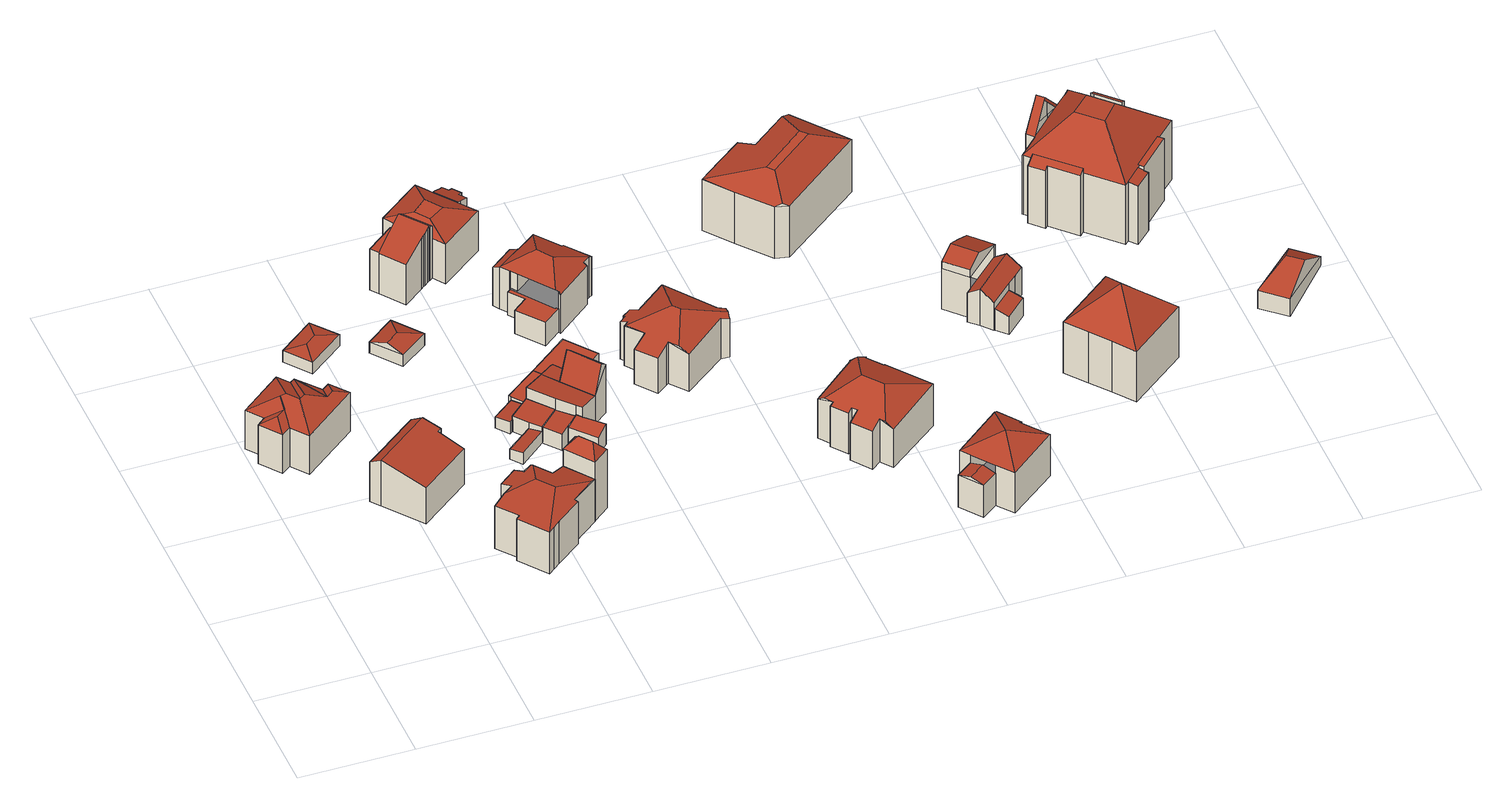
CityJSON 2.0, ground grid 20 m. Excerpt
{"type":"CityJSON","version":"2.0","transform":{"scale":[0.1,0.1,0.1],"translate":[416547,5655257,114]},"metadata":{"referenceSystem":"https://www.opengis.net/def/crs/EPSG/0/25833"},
"CityObjects":{
"building1":{"type":"Building","attributes":{"Dachtyp_tdc":"tdcFreeFormRoof","Gemeindeschluessel":14612000,"Dachneigung":24.1,"QualitaetDacherkennung":65,"Geometrietyp2DReferenz":"3000","measuredHeight":10.15,"function":"31001_9998","roofType":"5000"},"geometry":[{"type":"Solid","lod":"2","boundaries":[[[[0,1,2,3,4]],[[5,6,0,4,7]],[[8,9,10,11,5,7,12]],[[8,12,13]],[[9,8,13,14]],[[15,9,14]],[[16,9,15]],[[9,16,10]],[[11,10,16,17]],[[6,5,11,17,18]],[[0,6,18,19]],[[1,0,19,20]],[[2,1,20,21]],[[22,23,24,25,26,27,28,29,30,31,32,33,34]],[[20,19,23,22]],[[19,18,24,23]],[[18,17,25,24]],[[17,16,26,25]],[[16,15,27,26]],[[15,14,28,27]],[[14,13,29,28]],[[13,12,30,29]],[[12,7,31,30]],[[7,4,32,31]],[[4,3,33,32]],[[3,21,34,33]],[[21,20,22,34]],[[2,21,3]]]],"semantics":{"surfaces":[{"type":"RoofSurface"},{"type":"GroundSurface"},{"type":"WallSurface"}],"values":[[0,0,0,0,0,0,0,0,0,0,0,0,0,1,2,2,2,2,2,2,2,2,2,2,2,2,2,0]]}}]},
"building2":{"type":"Building","attributes":{"Dachtyp_tdc":"tdcGableRoof","Gemeindeschluessel":14612000,"Dachneigung":13.73,"QualitaetDacherkennung":33,"Geometrietyp2DReferenz":"3000","measuredHeight":9.37,"function":"31001_9998","roofType":"3100"},"geometry":[{"type":"Solid","lod":"2","boundaries":[[[[35,36,37,38]],[[36,39,40,37]],[[39,41,42,40]],[[41,43,44,42]],[[43,45,46,44]],[[45,47,48,46]],[[47,49,50,48]],[[49,51,52,50]],[[51,53,54,52]],[[53,55,56,54]],[[55,35,38,56]],[[51,49,47,45,43,41]],[[41,39,36,35,55,53,51]],[[38,37,40,42,44,46,48,50,52,54,56]]]],"semantics":{"surfaces":[{"type":"WallSurface"},{"type":"RoofSurface"},{"type":"GroundSurface"}],"values":[[0,0,0,0,0,0,0,0,0,0,0,1,1,2]]}}]},
"building3":{"type":"Building","attributes":{"Dachtyp_tdc":"tdcFreeFormRoof","Gemeindeschluessel":14612000,"Dachneigung":11.27,"QualitaetDacherkennung":34,"Geometrietyp2DReferenz":"3000","measuredHeight":2.92,"function":"31001_9998","roofType":"5000"},"geometry":[{"type":"Solid","lod":"2","boundaries":[[[[57,58,59,60]],[[58,61,62,59]],[[61,63,64,62]],[[63,57,60,64]],[[65,66,63,61]],[[65,61,58]],[[66,65,58,57]],[[66,57,63]],[[60,59,62,64]]]],"semantics":{"surfaces":[{"type":"WallSurface"},{"type":"RoofSurface"},{"type":"GroundSurface"}],"values":[[0,0,0,0,1,1,1,1,2]]}}]},
"building4":{"type":"Building","attributes":{"Dachtyp_tdc":"tdcFreeFormRoof","Gemeindeschluessel":14612000,"Dachneigung":11.62,"QualitaetDacherkennung":38,"Geometrietyp2DReferenz":"3000","measuredHeight":10.3,"function":"31001_9998","roofType":"5000"},"geometry":[{"type":"Solid","lod":"2","boundaries":[[[[67,68,69,70]],[[68,71,72,69]],[[71,73,74,72]],[[73,75,76,74]],[[75,77,78,76]],[[77,79,80,78]],[[79,81,82,80]],[[81,83,84,82]],[[83,85,86,84]],[[85,87,88,86]],[[87,89,90,88]],[[91,92,93,94]],[[89,95,96,90]],[[95,97,98,96]],[[97,91,94,98]],[[92,99,100,93]],[[99,67,70,100]],[[101,102,79,77,75,73,71,68,103]],[[104,91,97,95,89,87,105]],[[91,104,101,103,67,99,92]],[[105,85,83,81,102,101,104]],[[68,67,103]],[[87,85,105]],[[81,79,102]],[[70,69,72,74,76,78,80,82,84,86,88,90,96,98,94,93,100]]]],"semantics":{"surfaces":[{"type":"WallSurface"},{"type":"RoofSurface"},{"type":"GroundSurface"}],"values":[[0,0,0,0,0,0,0,0,0,0,0,0,0,0,0,0,0,1,1,1,1,0,0,0,2]]}}]},
"building5":{"type":"Building","attributes":{"Dachtyp_tdc":"tdcHipAndGableRoof","Gemeindeschluessel":14612000,"Dachneigung":20.81,"QualitaetDacherkennung":54,"Geometrietyp2DReferenz":"3000","measuredHeight":3.54,"function":"31001_9998","roofType":"5000"},"geometry":[{"type":"Solid","lod":"2","boundaries":[[[[106,107,108,109]],[[107,110,111,108]],[[110,112,113,111]],[[112,106,109,113]],[[110,107,114]],[[106,112,115]],[[107,106,115,114]],[[112,110,114,115]],[[109,108,111,113]]]],"semantics":{"surfaces":[{"type":"WallSurface"},{"type":"RoofSurface"},{"type":"GroundSurface"}],"values":[[0,0,0,0,1,0,1,1,2]]}}]},
"building6":{"type":"Building","attributes":{"Dachtyp_tdc":"tdcFreeFormRoof","Gemeindeschluessel":14612000,"Dachneigung":50.15,"QualitaetDacherkennung":7,"Geometrietyp2DReferenz":"3000","measuredHeight":14.33,"function":"31001_9998","roofType":"5000"},"geometry":[{"type":"Solid","lod":"2","boundaries":[[[[116,117,118,119]],[[117,120,121,118]],[[120,122,123,121]],[[122,116,119,123]],[[124,122,120]],[[125,124,120,117]],[[125,117,116]],[[124,125,116,122]],[[119,118,121,123]]]],"semantics":{"surfaces":[{"type":"WallSurface"},{"type":"RoofSurface"},{"type":"GroundSurface"}],"values":[[0,0,0,0,1,1,1,1,2]]}}]},
"building7":{"type":"Building","attributes":{"Dachtyp_tdc":"tdcPolyFlatRoof","Gemeindeschluessel":14612000,"Dachneigung":7.46,"QualitaetDacherkennung":64,"Geometrietyp2DReferenz":"3000","measuredHeight":2.44,"function":"31001_9998","roofType":"2100"},"geometry":[{"type":"Solid","lod":"2","boundaries":[[[[126,127,128,129]],[[127,130,131,128]],[[130,132,133,131]],[[132,126,129,133]],[[132,130,127,126]],[[129,128,131,133]]]],"semantics":{"surfaces":[{"type":"WallSurface"},{"type":"RoofSurface"},{"type":"GroundSurface"}],"values":[[0,0,0,0,1,2]]}}]},
"building8":{"type":"Building","attributes":{"Dachtyp_tdc":"tdcPolyFlatRoof","Gemeindeschluessel":14612000,"Dachneigung":3.45,"QualitaetDacherkennung":60,"Geometrietyp2DReferenz":"3000","measuredHeight":2.5,"function":"31001_9998","roofType":"2100"},"geometry":[{"type":"Solid","lod":"2","boundaries":[[[[134,135,136,137]],[[135,138,139,136]],[[138,140,141,139]],[[140,142,143,141]],[[142,134,137,143]],[[142,140,138,135,134]],[[137,136,139,141,143]]]],"semantics":{"surfaces":[{"type":"WallSurface"},{"type":"RoofSurface"},{"type":"GroundSurface"}],"values":[[0,0,0,0,0,1,2]]}}]},
"building9":{"type":"Building","attributes":{"Dachtyp_tdc":"tdcPolyFlatRoof","Gemeindeschluessel":14612000,"Dachneigung":8.71,"QualitaetDacherkennung":70,"Geometrietyp2DReferenz":"3000","measuredHeight":3.85,"function":"31001_9998","roofType":"2100"},"geometry":[{"type":"Solid","lod":"2","boundaries":[[[[144,145,146,147]],[[145,148,149,146]],[[148,150,151,149]],[[150,152,153,151]],[[152,144,147,153]],[[152,150,148,145,144]],[[147,146,149,151,153]]]],"semantics":{"surfaces":[{"type":"WallSurface"},{"type":"RoofSurface"},{"type":"GroundSurface"}],"values":[[0,0,0,0,0,1,2]]}}]},
"building10":{"type":"Building","attributes":{"Dachtyp_tdc":"tdcPolyFlatRoof","Gemeindeschluessel":14612000,"Dachneigung":7.04,"QualitaetDacherkennung":54,"Geometrietyp2DReferenz":"3000","measuredHeight":3.82,"function":"31001_9998","roofType":"2100"},"geometry":[{"type":"Solid","lod":"2","boundaries":[[[[154,152,133,155]],[[152,156,157,133]],[[156,158,159,157]],[[158,160,161,159]],[[160,154,155,161]],[[160,158,156,152,154]],[[155,133,157,159,161]]]],"semantics":{"surfaces":[{"type":"WallSurface"},{"type":"RoofSurface"},{"type":"GroundSurface"}],"values":[[0,0,0,0,0,1,2]]}}]},
"building11":{"type":"Building","attributes":{"Dachtyp_tdc":"tdcPolyFlatRoof","Gemeindeschluessel":14612000,"Dachneigung":0,"QualitaetDacherkennung":67,"Geometrietyp2DReferenz":"3000","measuredHeight":3.06,"function":"31001_9998","roofType":"1000"},"geometry":[{"type":"Solid","lod":"2","boundaries":[[[[162,163,139,141]],[[163,164,165,139]],[[164,166,167,165]],[[166,168,169,167]],[[168,170,171,169]],[[170,162,141,171]],[[170,168,166,164,163,162]],[[141,139,165,167,169,171]]]],"semantics":{"surfaces":[{"type":"WallSurface"},{"type":"RoofSurface"},{"type":"GroundSurface"}],"values":[[0,0,0,0,0,0,1,2]]}}]},
"building12":{"type":"Building","attributes":{"Dachtyp_tdc":"tdcPolyFlatRoof","Gemeindeschluessel":14612000,"Dachneigung":19.66,"QualitaetDacherkennung":60,"Geometrietyp2DReferenz":"3000","measuredHeight":4.36,"function":"31001_9998","roofType":"2100"},"geometry":[{"type":"Solid","lod":"2","boundaries":[[[[172,173,174,175]],[[173,176,177,174]],[[176,178,179,177]],[[178,180,181,179]],[[180,172,175,181]],[[180,178,176,173,172]],[[175,174,177,179,181]]]],"semantics":{"surfaces":[{"type":"WallSurface"},{"type":"RoofSurface"},{"type":"GroundSurface"}],"values":[[0,0,0,0,0,1,2]]}}]},
"building13":{"type":"Building","attributes":{"Dachtyp_tdc":"tdcPolyFlatRoof","Gemeindeschluessel":14612000,"Dachneigung":5.94,"QualitaetDacherkennung":66,"Geometrietyp2DReferenz":"3000","measuredHeight":6.19,"function":"31001_9998","roofType":"2100"},"geometry":[{"type":"Solid","lod":"2","boundaries":[[[[182,183,141,157]],[[183,184,171,141]],[[184,185,186,171]],[[185,187,188,186]],[[187,189,190,188]],[[189,191,159,190]],[[191,182,157,159]],[[191,189,187,185,184,183,182]],[[157,141,171,186,188,190,159]]]],"semantics":{"surfaces":[{"type":"WallSurface"},{"type":"RoofSurface"},{"type":"GroundSurface"}],"values":[[0,0,0,0,0,0,0,1,2]]}}]},
"building14":{"type":"Building","attributes":{"Dachtyp_tdc":"tdcPolyFlatRoof","Gemeindeschluessel":14612000,"Dachneigung":5.65,"QualitaetDacherkennung":60,"Geometrietyp2DReferenz":"3000","measuredHeight":5.79,"function":"31001_9998","roofType":"2100"},"geometry":[{"type":"Solid","lod":"2","boundaries":[[[[192,193,194,184,185]],[[195,196,197,198,199]],[[185,184,196,195]],[[184,194,197,196]],[[194,193,198,197]],[[193,192,199,198]],[[192,185,195,199]]]],"semantics":{"surfaces":[{"type":"RoofSurface"},{"type":"GroundSurface"},{"type":"WallSurface"}],"values":[[0,1,2,2,2,2,2]]}}]},
"building15":{"type":"Building","attributes":{"Dachtyp_tdc":"tdcGableRoof","Gemeindeschluessel":14612000,"Dachneigung":69.71,"QualitaetDacherkennung":8,"Geometrietyp2DReferenz":"3000","measuredHeight":11.05,"function":"31001_9998","roofType":"3100"},"geometry":[{"type":"Solid","lod":"2","boundaries":[[[[200,201,202,199]],[[201,203,204,202]],[[203,205,195,204]],[[205,200,199,195]],[[203,201,206]],[[200,205,207]],[[201,200,207,206]],[[205,203,206,207]],[[199,202,204,195]]]],"semantics":{"surfaces":[{"type":"WallSurface"},{"type":"RoofSurface"},{"type":"GroundSurface"}],"values":[[0,0,0,0,0,0,1,1,2]]}}]},
"building16":{"type":"Building","attributes":{"Gemeindeschluessel":14612000,"Geometrietyp2DReferenz":"3000","function":"31001_9998","roofType":"9999"},"children":["building16-1","building16-2","building16-3","building16-4"]},
"building16-1":{"type":"BuildingPart","attributes":{"Dachtyp_tdc":"tdcCutTentRoof","Dachneigung":24.5,"QualitaetDacherkennung":63,"Geometrietyp2DReferenz":"3000","measuredHeight":10.25,"roofType":"9999"},"parents":["building16"],"geometry":[{"type":"MultiSurface","lod":"2","boundaries":[[[208,209,210,211]],[[212,213,214,215]],[[213,216,217,214]],[[216,218,219,217]],[[220,221,222,223]],[[221,224,225,222]],[[224,208,211,225]],[[213,212,209,208,224,226,227]],[[216,213,227,228]],[[221,220,229,218,216,228,230]],[[224,221,230,226]],[[230,228,227,226]],[[211,210,215,214,217,219,231,223,222,225]]],"semantics":{"surfaces":[{"type":"WallSurface"},{"type":"RoofSurface"},{"type":"GroundSurface"}],"values":[0,0,0,0,0,0,0,1,1,1,1,1,2]}}]},
"building16-2":{"type":"BuildingPart","attributes":{"Dachtyp_tdc":"tdcPolyFlatRoof","Dachneigung":20.72,"QualitaetDacherkennung":66,"Geometrietyp2DReferenz":"3000","measuredHeight":8.5,"roofType":"2100"},"parents":["building16"],"geometry":[{"type":"MultiSurface","lod":"2","boundaries":[[[232,233,234,210,209]],[[233,235,236,234]],[[235,237,238,236]],[[237,239,240,238]],[[239,241,242,240]],[[241,243,244,242]],[[243,245,246,244]],[[245,247,248,246]],[[247,249,250,248]],[[249,251,212,215,250]],[[251,249,247,245,243,241,239,237,235,233,232]],[[210,234,236,238,240,242,244,246,248,250,215]]],"semantics":{"surfaces":[{"type":"WallSurface"},{"type":"RoofSurface"},{"type":"GroundSurface"}],"values":[0,0,0,0,0,0,0,0,0,0,1,2]}}]},
"building16-3":{"type":"BuildingPart","attributes":{"Dachtyp_tdc":"tdcPolyFlatRoof","Dachneigung":0,"QualitaetDacherkennung":43,"Geometrietyp2DReferenz":"3000","measuredHeight":8.46,"roofType":"1000"},"parents":["building16"],"geometry":[{"type":"MultiSurface","lod":"2","boundaries":[[[252,253,254,255,256]],[[253,257,258,254]],[[257,259,260,258]],[[259,261,262,260]],[[261,259,257,253,252,263,264]],[[255,254,258,260,262,265]]],"semantics":{"surfaces":[{"type":"WallSurface"},{"type":"RoofSurface"},{"type":"GroundSurface"}],"values":[0,0,0,0,1,2]}}]},
"building16-4":{"type":"BuildingPart","attributes":{"Dachtyp_tdc":"tdcGableRoof","Dachneigung":24.32,"QualitaetDacherkennung":23,"Geometrietyp2DReferenz":"3000","measuredHeight":11.35,"roofType":"3100"},"parents":["building16"],"geometry":[{"type":"MultiSurface","lod":"2","boundaries":[[[266,267,268,269]],[[267,270,271,268]],[[270,256,255,271]],[[272,273,220,223,262,261]],[[274,219,218]],[[274,275,276,219]],[[275,277,278,276]],[[277,279,278]],[[279,280,281,278]],[[280,282,283,281]],[[282,266,269,283]],[[279,277,275,274,284,273,272,285]],[[285,263,256,270,267,266,282,280,279]],[[269,268,271,255,265,262,223,231,219,276,278,281,283]]],"semantics":{"surfaces":[{"type":"WallSurface"},{"type":"RoofSurface"},{"type":"GroundSurface"}],"values":[0,0,0,0,0,0,0,0,0,0,0,1,1,2]}}]},
"building17":{"type":"Building","attributes":{"Dachtyp_tdc":"tdcPolyFlatRoof","Gemeindeschluessel":14612000,"Dachneigung":0,"QualitaetDacherkennung":28,"Geometrietyp2DReferenz":"3000","measuredHeight":3.3,"function":"31001_9998","roofType":"1000"},"geometry":[{"type":"Solid","lod":"2","boundaries":[[[[286,287,288,289]],[[287,290,291,288]],[[290,168,292,291]],[[168,166,293,292]],[[166,294,295,293]],[[294,286,289,295]],[[294,166,168,290,287,286]],[[289,288,291,292,293,295]]]],"semantics":{"surfaces":[{"type":"WallSurface"},{"type":"RoofSurface"},{"type":"GroundSurface"}],"values":[[0,0,0,0,0,0,1,2]]}}]},
"building18":{"type":"Building","attributes":{"Gemeindeschluessel":14612000,"Geometrietyp2DReferenz":"3000","function":"31001_9998","roofType":"9999"},"children":["building18-1","building18-2","building18-3"]},
"building18-1":{"type":"BuildingPart","attributes":{"Dachtyp_tdc":"tdcHipRoof","Dachneigung":24.91,"QualitaetDacherkennung":58,"Geometrietyp2DReferenz":"3000","measuredHeight":10.94,"roofType":"3200"},"parents":["building18"],"geometry":[{"type":"MultiSurface","lod":"2","boundaries":[[[296,297,298,299]],[[297,300,301,298]],[[300,302,303,301]],[[302,304,305,303]],[[304,306,307,305]],[[306,308,309,307]],[[308,310,311,309]],[[310,312,313,311]],[[312,314,315,313]],[[314,316,315]],[[317,318,319,320,321]],[[318,322,323,319]],[[324,325,314,312,310,308,306,326]],[[297,296,322,327]],[[306,304,302,300,297,327,326]],[[322,318,317,324,326,327]],[[323,299,298,301,303,305,307,309,311,313,315,328,329,320,319]]],"semantics":{"surfaces":[{"type":"WallSurface"},{"type":"RoofSurface"},{"type":"GroundSurface"}],"values":[0,0,0,0,0,0,0,0,0,0,0,0,1,1,1,1,2]}}]},
"building18-2":{"type":"BuildingPart","attributes":{"Dachtyp_tdc":"tdcPolyFlatRoof","Dachneigung":0,"QualitaetDacherkennung":56,"Geometrietyp2DReferenz":"3000","measuredHeight":4.75,"roofType":"1000"},"parents":["building18"],"geometry":[{"type":"MultiSurface","lod":"2","boundaries":[[[330,331,332,333]],[[331,334,335,332]],[[334,321,320,335]],[[316,336,337,315]],[[336,330,333,337]],[[336,316,338,339,321,334,331,330]],[[333,332,335,320,329,328,315,337]]],"semantics":{"surfaces":[{"type":"WallSurface"},{"type":"RoofSurface"},{"type":"GroundSurface"}],"values":[0,0,0,0,0,1,2]}}]},
"building18-3":{"type":"BuildingPart","attributes":{"Dachtyp_tdc":"tdcPolyFlatRoof","Dachneigung":28.19,"QualitaetDacherkennung":41,"Geometrietyp2DReferenz":"3000","measuredHeight":8.64,"roofType":"2100"},"parents":["building18"],"geometry":[{"type":"MultiSurface","lod":"2","boundaries":[[[340,341,323,322]],[[340,342,343,341]],[[342,344,296,299,343]],[[344,342,340,322]],[[323,341,343,299]]],"semantics":{"surfaces":[{"type":"WallSurface"},{"type":"RoofSurface"},{"type":"GroundSurface"}],"values":[0,0,0,1,2]}}]},
"building19":{"type":"Building","attributes":{"Dachtyp_tdc":"tdcFreeFormRoof","Gemeindeschluessel":14612000,"Dachneigung":22.97,"QualitaetDacherkennung":68,"Geometrietyp2DReferenz":"3000","measuredHeight":10.91,"function":"31001_9998","roofType":"5000"},"geometry":[{"type":"Solid","lod":"2","boundaries":[[[[345,346,347,348]],[[346,349,350,347]],[[349,351,352,350]],[[351,353,354,352]],[[353,355,356,354]],[[355,357,358,356]],[[357,359,360,358]],[[359,361,362,360]],[[361,363,364,362]],[[363,365,366,364]],[[365,367,368,366]],[[367,369,370,368]],[[369,371,372,370]],[[371,373,374,372]],[[373,375,376,374]],[[377,378,349,346,345,379,380,381,382,383,384,385]],[[361,359,357,386,387,388,363]],[[369,367,365,388,387,377,385,375,373,371]],[[386,355,353,351,378,377,387]],[[351,349,378]],[[357,355,386]],[[384,375,385]],[[365,363,388]],[[376,389,390,391,392,393,394,348,347,350,352,354,356,358,360,362,364,366,368,370,372,374]],[[375,384,389,376]],[[384,383,390,389]],[[383,382,391,390]],[[382,381,392,391]],[[381,380,393,392]],[[380,379,394,393]],[[379,345,348,394]]]],"semantics":{"surfaces":[{"type":"WallSurface"},{"type":"RoofSurface"},{"type":"GroundSurface"}],"values":[[0,0,0,0,0,0,0,0,0,0,0,0,0,0,0,1,1,1,1,0,0,0,0,2,0,0,0,0,0,0,0]]}}]},
"building20":{"type":"Building","attributes":{"Dachtyp_tdc":"tdcFreeFormRoof","Gemeindeschluessel":14612000,"Dachneigung":22.47,"QualitaetDacherkennung":55,"Geometrietyp2DReferenz":"3000","measuredHeight":11.62,"function":"31001_9998","roofType":"5000"},"geometry":[{"type":"Solid","lod":"2","boundaries":[[[[395,396,397,398]],[[396,399,400,397]],[[399,401,402,400]],[[401,403,404,402]],[[403,405,406,404]],[[405,407,408,406]],[[407,409,410,408]],[[409,411,412,410]],[[411,413,414,412]],[[413,415,416,414]],[[415,417,418,416]],[[417,419,420,418]],[[419,421,422,420]],[[421,423,424,422]],[[423,425,426,424]],[[425,427,428,426]],[[427,395,398,428]],[[429,415,413,411,430,431]],[[425,432,433,427]],[[405,403,401,399,396,395,433,432,431,430,409,407]],[[425,423,421,419,417,429,431,432]],[[417,415,429]],[[411,409,430]],[[395,427,433]],[[398,397,400,402,404,406,408,410,412,414,416,418,420,422,424,426,428]]]],"semantics":{"surfaces":[{"type":"WallSurface"},{"type":"RoofSurface"},{"type":"GroundSurface"}],"values":[[0,0,0,0,0,0,0,0,0,0,0,0,0,0,0,0,0,1,1,1,1,0,0,0,2]]}}]},
"building21":{"type":"Building","attributes":{"Gemeindeschluessel":14612000,"Geometrietyp2DReferenz":"3000","function":"31001_9998","roofType":"9999"},"children":["building21-1","building21-2"]},
"building21-1":{"type":"BuildingPart","attributes":{"Dachtyp_tdc":"tdcGableRoof","Dachneigung":15.79,"QualitaetDacherkennung":66,"Geometrietyp2DReferenz":"3000","measuredHeight":7.29,"roofType":"3100"},"parents":["building21"],"geometry":[{"type":"MultiSurface","lod":"2","boundaries":[[[434,435,436,437]],[[438,439,440,441]],[[439,434,437,440]],[[434,439,442]],[[435,434,442,443]],[[439,438,443,442]],[[437,436,441,440]]],"semantics":{"surfaces":[{"type":"WallSurface"},{"type":"RoofSurface"},{"type":"GroundSurface"}],"values":[0,0,0,0,1,1,2]}}]},
"building21-2":{"type":"BuildingPart","attributes":{"Dachtyp_tdc":"tdcTentRoof","Dachneigung":24.82,"QualitaetDacherkennung":86,"Geometrietyp2DReferenz":"3000","measuredHeight":10.91,"roofType":"3500"},"parents":["building21"],"geometry":[{"type":"MultiSurface","lod":"2","boundaries":[[[444,445,446,447]],[[445,448,449,446]],[[448,450,451,449]],[[450,452,453,451]],[[452,454,438,441,453]],[[455,456,457,436,435]],[[456,458,459,457]],[[458,444,447,459]],[[450,448,445,444,458,460]],[[452,450,460]],[[456,455,454,452,460]],[[458,456,460]],[[447,446,449,451,453,441,436,457,459]]],"semantics":{"surfaces":[{"type":"WallSurface"},{"type":"RoofSurface"},{"type":"GroundSurface"}],"values":[0,0,0,0,0,0,0,0,1,1,1,1,2]}}]},
"building22":{"type":"Building","attributes":{"Dachtyp_tdc":"tdcFreeFormRoof","Gemeindeschluessel":14612000,"Dachneigung":17.62,"QualitaetDacherkennung":31,"Geometrietyp2DReferenz":"3000","measuredHeight":13.61,"function":"31001_9998","roofType":"5000"},"geometry":[{"type":"Solid","lod":"2","boundaries":[[[[461,462,463,464]],[[462,465,466,463]],[[465,467,468,466]],[[467,469,470,468]],[[469,471,472,470]],[[471,473,474,472]],[[473,475,476,474]],[[477,478,479,480,473,471]],[[481,482,462,461,483,475,480,479]],[[484,467,465,482,481]],[[469,467,484,478,477]],[[478,484,481,479]],[[471,469,477]],[[475,473,480]],[[465,462,482]],[[476,485,464,463,466,468,470,472,474]],[[475,483,485,476]],[[483,461,464,485]]]],"semantics":{"surfaces":[{"type":"WallSurface"},{"type":"RoofSurface"},{"type":"GroundSurface"}],"values":[[0,0,0,0,0,0,0,1,1,1,1,1,0,0,0,2,0,0]]}}]},
"building23":{"type":"Building","attributes":{"Gemeindeschluessel":14612000,"Geometrietyp2DReferenz":"3000","function":"31001_9998","roofType":"9999"},"children":["building23-1","building23-2"]},
"building23-1":{"type":"BuildingPart","attributes":{"Dachtyp_tdc":"tdcGableRoof","Dachneigung":25.51,"QualitaetDacherkennung":34,"Geometrietyp2DReferenz":"3000","measuredHeight":11.11,"roofType":"3100"},"parents":["building23"],"geometry":[{"type":"MultiSurface","lod":"2","boundaries":[[[486,487,488,489,490]],[[491,492,493,494]],[[495,496,493,492,497,498]],[[498,497,499]],[[499,497,492,491,486]],[[500,496,495]],[[487,494,493,496,500]],[[486,491,494,487]],[[488,501,502,503,504,489]],[[487,500,501,488]],[[500,495,502,501]],[[495,498,503,502]],[[498,499,504,503]],[[499,505,504]]],"semantics":{"surfaces":[{"type":"WallSurface"},{"type":"RoofSurface"},{"type":"GroundSurface"}],"values":[0,1,1,0,0,0,0,0,2,0,0,0,0,0]}}]},
"building23-2":{"type":"BuildingPart","attributes":{"Dachtyp_tdc":"tdcGableRoof","Dachneigung":33.98,"QualitaetDacherkennung":62,"Geometrietyp2DReferenz":"3000","measuredHeight":7.43,"roofType":"3100"},"parents":["building23"],"geometry":[{"type":"MultiSurface","lod":"2","boundaries":[[[506,507,508,509]],[[507,510,511,508]],[[510,512,513,511]],[[512,490,489,513]],[[505,514,515,504]],[[514,516,517,515]],[[516,518,519,517]],[[518,506,509,519]],[[514,505,490,512,510]],[[510,507,506,518,516,514]],[[509,508,511,513,489,504,515,517,519]]],"semantics":{"surfaces":[{"type":"WallSurface"},{"type":"RoofSurface"},{"type":"GroundSurface"}],"values":[0,0,0,0,0,0,0,0,1,1,2]}}]},
"building24":{"type":"Building","attributes":{"Dachtyp_tdc":"tdcPolyFlatRoof","Gemeindeschluessel":14612000,"Dachneigung":14.72,"QualitaetDacherkennung":51,"Geometrietyp2DReferenz":"3000","measuredHeight":4.39,"function":"31001_9998","roofType":"2100"},"geometry":[{"type":"Solid","lod":"2","boundaries":[[[[520,521,522,523]],[[521,524,525,522]],[[524,526,527,525]],[[526,528,529,527]],[[528,520,523,529]],[[528,526,524,521,520]],[[523,522,525,527,529]]]],"semantics":{"surfaces":[{"type":"WallSurface"},{"type":"RoofSurface"},{"type":"GroundSurface"}],"values":[[0,0,0,0,0,1,2]]}}]},
"building25":{"type":"Building","attributes":{"Dachtyp_tdc":"tdcTentRoof","Gemeindeschluessel":14612000,"Dachneigung":44.95,"QualitaetDacherkennung":58,"Geometrietyp2DReferenz":"3000","measuredHeight":16.92,"function":"31001_9998","roofType":"3500"},"geometry":[{"type":"Solid","lod":"2","boundaries":[[[[530,531,532,533]],[[531,534,535,532]],[[534,536,537,535]],[[536,538,539,537]],[[538,540,541,539]],[[540,542,543,541]],[[542,544,545,543]],[[544,546,547,545]],[[546,548,549,547]],[[548,530,533,549]],[[536,534,550]],[[542,540,538,536,550]],[[544,542,550]],[[534,531,530,548,546,544,550]],[[533,532,535,537,539,541,543,545,547,549]]]],"semantics":{"surfaces":[{"type":"WallSurface"},{"type":"RoofSurface"},{"type":"GroundSurface"}],"values":[[0,0,0,0,0,0,0,0,0,0,1,1,1,1,2]]}}]},
"building26":{"type":"Building","attributes":{"Gemeindeschluessel":14612000,"Geometrietyp2DReferenz":"3000","function":"31001_9998","roofType":"9999"},"children":["building26-1","building26-2","building26-3","building26-4","building26-5","building26-6"]},
"building26-1":{"type":"BuildingPart","attributes":{"Dachtyp_tdc":"tdcPolyFlatRoof","Dachneigung":0,"QualitaetDacherkennung":21,"Geometrietyp2DReferenz":"3000","measuredHeight":12.94,"roofType":"1000"},"parents":["building26"],"geometry":[{"type":"MultiSurface","lod":"2","boundaries":[[[551,552,553,554,555]],[[552,556,557,558,553]],[[559,556,552,551]],[[554,553,558,560]]],"semantics":{"surfaces":[{"type":"WallSurface"},{"type":"RoofSurface"},{"type":"GroundSurface"}],"values":[0,0,1,2]}}]},
"building26-2":{"type":"BuildingPart","attributes":{"Dachtyp_tdc":"tdcPolyFlatRoof","Dachneigung":37.52,"QualitaetDacherkennung":47,"Geometrietyp2DReferenz":"3000","measuredHeight":13.14,"roofType":"2100"},"parents":["building26"],"geometry":[{"type":"MultiSurface","lod":"2","boundaries":[[[561,562,563,564]],[[562,565,566,563]],[[565,567,568,566]],[[567,569,570,568]],[[569,571,572,570]],[[571,573,574,575,572]],[[573,571,569,567,565,562,561]],[[563,566,568,570,572,575]]],"semantics":{"surfaces":[{"type":"WallSurface"},{"type":"RoofSurface"},{"type":"GroundSurface"}],"values":[0,0,0,0,0,0,1,2]}}]},
"building26-3":{"type":"BuildingPart","attributes":{"Dachtyp_tdc":"tdcPolyFlatRoof","Dachneigung":22.2,"QualitaetDacherkennung":23,"Geometrietyp2DReferenz":"3000","measuredHeight":12.87,"roofType":"2100"},"parents":["building26"],"geometry":[{"type":"MultiSurface","lod":"2","boundaries":[[[576,577,578,579,580]],[[581,582,583,584,585]],[[582,576,580,583]],[[582,581,577,576]],[[580,579,584,583]]],"semantics":{"surfaces":[{"type":"WallSurface"},{"type":"RoofSurface"},{"type":"GroundSurface"}],"values":[0,0,0,1,2]}}]},
"building26-4":{"type":"BuildingPart","attributes":{"Dachtyp_tdc":"tdcPolyFlatRoof","Dachneigung":9.88,"QualitaetDacherkennung":29,"Geometrietyp2DReferenz":"3000","measuredHeight":12.29,"roofType":"2100"},"parents":["building26"],"geometry":[{"type":"MultiSurface","lod":"2","boundaries":[[[586,587,588,589]],[[587,590,588]],[[557,591,592,558]],[[591,586,589,592]],[[591,557,593,587,586]],[[589,588,560,558,592]]],"semantics":{"surfaces":[{"type":"WallSurface"},{"type":"RoofSurface"},{"type":"GroundSurface"}],"values":[0,0,0,0,1,2]}}]},
"building26-5":{"type":"BuildingPart","attributes":{"Dachtyp_tdc":"tdcGableRoof","Dachneigung":47.92,"QualitaetDacherkennung":30,"Geometrietyp2DReferenz":"3000","measuredHeight":17.35,"roofType":"3100"},"parents":["building26"],"geometry":[{"type":"MultiSurface","lod":"2","boundaries":[[[594,595,596,597]],[[595,598,599,596]],[[598,600,601,599]],[[602,594,597,603,604]],[[602,605,606,594]],[[598,607,606,605,608,600]],[[595,607,598]],[[594,606,607,595]],[[597,596,599,601,603]]],"semantics":{"surfaces":[{"type":"WallSurface"},{"type":"RoofSurface"},{"type":"GroundSurface"}],"values":[0,0,0,0,1,1,0,0,2]}}]},
"building26-6":{"type":"BuildingPart","attributes":{"Dachtyp_tdc":"tdcCutTentRoof","Dachneigung":43.46,"QualitaetDacherkennung":68,"Geometrietyp2DReferenz":"3000","measuredHeight":18.59,"roofType":"9999"},"parents":["building26"],"geometry":[{"type":"MultiSurface","lod":"2","boundaries":[[[590,609,610,588]],[[609,564,563,610]],[[574,611,612,575]],[[611,613,614,612]],[[613,615,616,614]],[[615,604,603,616]],[[617,618,619,620,621]],[[618,585,584,619]],[[578,622,623,579]],[[622,555,554,623]],[[613,611,574,564,609,624,625]],[[618,617,608,626,604,615,613,625,627]],[[622,578,585,618,627,628]],[[609,590,629,555,622,628,624]],[[628,627,625,624]],[[588,610,563,575,612,614,616,603,620,619,584,579,623,554,560]]],"semantics":{"surfaces":[{"type":"WallSurface"},{"type":"RoofSurface"},{"type":"GroundSurface"}],"values":[0,0,0,0,0,0,0,0,0,0,1,1,1,1,1,2]}}]},
"building27":{"type":"Building","attributes":{"Dachtyp_tdc":"tdcHipAndGableRoof","Gemeindeschluessel":14612000,"Dachneigung":34.38,"QualitaetDacherkennung":6,"Geometrietyp2DReferenz":"3000","measuredHeight":6.46,"function":"31001_9998","roofType":"5000"},"geometry":[{"type":"Solid","lod":"2","boundaries":[[[[630,631,632,633]],[[631,634,635,632]],[[634,636,637,635]],[[636,630,633,637]],[[634,631,638]],[[630,636,639]],[[631,630,639,638]],[[636,634,638,639]],[[633,632,635,637]]]],"semantics":{"surfaces":[{"type":"WallSurface"},{"type":"RoofSurface"},{"type":"GroundSurface"}],"values":[[0,0,0,0,1,0,1,1,2]]}}]}
},
"vertices":[
[60,568,109],[58,543,102],[42,531,102],[38,498,91],[54,510,91],[85,548,112],[70,567,112],[77,481,91],[146,561,100],[133,550,100],[96,555,112],[87,548,112],[174,557,91],[149,589,91],[136,579,91],[109,612,91],[103,620,91],[94,613,91],[78,634,91],[3,575,91],[25,547,91],[10,534,91],[25,547,11],[3,575,11],[78,634,11],[94,613,11],[103,620,11],[109,612,11],[136,579,11],[149,589,11],[174,557,11],[77,481,11],[54,510,11],[38,498,11],[10,534,11],
[179,413,92],[189,421,92],[189,421,11],[179,413,11],[241,461,92],[241,461,11],[254,444,105],[254,444,11],[275,418,97],[275,418,11],[268,413,97],[268,413,11],[297,372,85],[297,372,11],[207,303,85],[207,303,11],[156,369,105],[156,369,11],[143,386,92],[143,386,11],[166,404,92],[166,404,11],
[132,749,38],[195,798,38],[195,798,15],[132,749,15],[230,754,38],[230,754,15],[166,705,38],[166,705,15],[190,759,44],[171,744,44],
[287,208,100],[312,227,105],[312,227,12],[287,208,12],[327,239,105],[327,239,12],[315,255,99],[315,255,12],[346,279,100],[346,279,12],[358,264,106],[358,264,12],[373,275,106],[373,275,12],[398,243,107],[398,243,12],[422,261,100],[422,261,12],[458,213,100],[458,213,12],[410,176,102],[410,176,12],[414,171,99],[414,171,12],[346,119,98],[309,168,98],[309,168,12],[346,119,12],[369,137,99],[369,137,12],[357,128,98],[357,128,12],[315,172,100],[315,172,12],[364,230,115],[375,272,107],[308,224,105],[387,200,115],[451,207,103],
[268,721,38],[318,759,38],[318,759,15],[268,721,15],[356,708,39],[356,708,15],[306,671,39],[306,671,15],[312,714,50],[288,695,50],
[422,261,135],[451,283,135],[451,283,14],[422,261,14],[487,236,135],[487,236,14],[458,213,135],[458,213,14],[464,236,157],[447,258,157],
[400,382,38],[385,401,35],[385,401,14],[400,382,14],[431,438,35],[431,438,14],[447,420,38],[447,420,14],
[407,459,39],[390,481,37],[390,481,14],[407,459,14],[428,510,37],[428,510,14],[445,488,39],[445,488,14],[412,462,39],[412,462,14],
[431,438,47],[412,462,47],[412,462,15],[431,438,15],[445,488,53],[445,488,15],[479,447,53],[479,447,15],[447,420,47],[447,420,15],
[470,392,47],[470,392,14],[479,447,52],[479,447,14],[504,420,53],[504,420,14],[485,405,50],[485,405,14],
[445,488,44],[428,510,44],[425,514,44],[425,514,14],[483,558,44],[483,558,14],[503,532,44],[503,532,14],[481,515,44],[481,515,14],
[485,405,47],[504,420,56],[504,420,13],[485,405,13],[512,411,56],[512,411,13],[540,382,56],[540,382,13],[521,364,47],[521,364,13],
[479,447,75],[445,488,76],[481,515,71],[501,488,71],[501,488,14],[542,435,71],[542,435,14],[512,411,75],[512,411,14],[504,420,75],
[527,507,68],[507,534,68],[503,532,69],[501,488,13],[481,515,13],[503,532,13],[507,534,13],[527,507,13],
[527,507,113],[567,455,113],[567,455,13],[542,435,69],[542,435,13],[501,488,68],[558,448,123],[518,500,123],
[462,973,94],[467,965,94],[467,965,11],[462,973,11],[496,928,94],[518,898,94],[518,898,11],[496,928,11],[442,841,93],[442,841,11],[427,862,93],[427,862,11],[391,906,92],[371,936,93],[371,936,11],[391,906,11],[447,993,94],[447,993,11],[441,933,113],[462,905,113],[432,885,114],[392,907,93],[414,909,114],[392,907,11],
[467,965,96],[472,969,94],[472,969,11],[481,975,90],[481,975,11],[488,981,86],[488,981,11],[496,971,86],[496,971,11],[503,976,83],[503,976,11],[514,962,83],[514,962,11],[507,956,86],[507,956,11],[516,943,86],[516,943,11],[501,931,94],[501,931,11],[496,928,96],
[334,856,96],[324,869,96],[324,869,11],[334,856,11],[334,856,94],[373,907,96],[373,907,11],[384,907,96],[384,907,11],[387,903,96],[387,903,11],[337,859,96],[385,901,96],[385,901,11],
[406,846,117],[402,843,115],[402,843,11],[406,846,11],[365,815,94],[365,815,11],[387,903,123],[391,906,119],[427,862,119],[422,858,122],[422,858,11],[420,857,124],[420,857,11],[420,857,125],[416,854,123],[416,854,11],[410,849,119],[410,849,11],[392,907,118],[385,901,125],
[595,560,44],[527,507,44],[527,507,11],[595,560,11],[507,534,44],[507,534,11],[503,532,11],[483,558,11],[554,613,44],[554,613,11],
[542,784,97],[579,812,96],[579,812,12],[542,784,12],[611,770,96],[611,770,12],[615,773,93],[615,773,12],[647,732,93],[647,732,12],[642,729,96],[642,729,12],[629,719,96],[629,719,12],[633,714,92],[633,714,12],[569,663,92],[569,663,12],[567,667,96],[567,667,12],[567,667,60],[512,738,99],[511,738,99],[511,738,12],[512,738,12],[512,738,60],[500,753,99],[500,753,12],[563,669,99],[564,670,98],[578,721,122],[559,747,122],[564,670,12],[563,669,12],
[501,688,60],[526,708,60],[526,708,12],[501,688,12],[506,734,60],[506,734,12],[536,643,60],[536,643,12],[564,670,60],[563,669,60],
[492,764,91],[492,764,12],[533,796,91],[533,796,12],[542,784,99],
[671,584,93],[677,588,94],[677,588,10],[671,584,10],[726,626,95],[726,626,10],[788,545,94],[788,545,10],[803,543,89],[803,543,10],[802,535,92],[802,535,10],[800,522,91],[800,522,10],[800,517,89],[800,517,10],[785,518,93],[785,518,10],[710,461,86],[710,461,10],[686,491,96],[686,491,10],[682,488,93],[682,488,10],[662,473,83],[662,473,10],[635,508,82],[635,508,10],[655,522,92],[655,522,10],[659,525,95],[659,525,10],[714,547,119],[727,624,96],[661,598,85],[646,587,85],[648,584,86],[636,574,86],[644,562,93],[636,556,92],[638,554,94],[801,528,94],[723,534,119],[699,475,96],[636,556,10],[644,562,10],[636,574,10],[648,584,10],[646,587,10],[661,598,10],
[932,195,98],[915,182,87],[915,182,9],[932,195,9],[890,215,87],[890,215,9],[907,228,98],[907,228,9],[900,236,98],[900,236,9],[893,230,93],[893,230,9],[872,257,93],[872,257,9],[878,261,97],[878,261,9],[861,284,90],[861,284,9],[939,346,96],[939,346,9],[939,348,95],[939,348,9],[966,346,96],[966,346,9],[965,343,97],[965,343,9],[985,317,97],[985,317,9],[987,319,96],[987,319,9],[1042,247,96],[1042,247,9],[948,174,88],[948,174,9],[952,347,100],[868,275,97],[932,276,125],[958,243,125],[939,186,98],
[1009,47,76],[1037,68,76],[1037,68,10],[1009,47,10],[1066,30,76],[1038,9,76],[1038,9,10],[1066,30,10],[1024,28,83],[1051,49,83],
[1113,152,94],[1141,114,94],[1141,114,10],[1113,152,10],[1137,111,96],[1137,111,10],[1172,67,96],[1172,67,10],[1088,2,93],[1088,2,10],[1066,30,93],[1037,68,93],[1025,84,93],[1025,84,10],[1109,149,96],[1109,149,10],[1100,77,119],
[951,883,119],[971,857,129],[971,857,11],[951,883,11],[1050,919,119],[1050,919,11],[1122,826,119],[1122,826,11],[974,711,117],[974,711,11],[950,716,118],[950,716,11],[904,773,117],[904,773,11],[867,821,117],[867,821,11],[962,714,123],[970,769,146],[960,781,146],[868,820,118],[1041,844,147],[1034,906,130],[906,850,118],[1051,832,147],[906,850,11],
[1190,475,92],[1155,511,92],[1155,511,8],[1190,475,8],[1190,475,68],[1190,475,107],[1213,497,119],[1179,534,119],[1155,511,107],[1221,573,92],[1200,554,106],[1253,535,93],[1255,536,92],[1253,535,92],[1200,554,92],[1200,554,8],[1221,573,8],[1255,536,8],[1253,535,8],[1253,535,68],
[1252,468,65],[1215,433,65],[1215,433,8],[1252,468,8],[1198,452,83],[1198,452,8],[1182,468,68],[1182,468,8],[1268,519,83],[1268,519,8],[1286,499,65],[1286,499,8],[1269,483,65],[1269,483,8],
[1233,414,46],[1215,433,53],[1215,433,9],[1233,414,9],[1252,468,53],[1252,468,9],[1264,455,49],[1264,455,9],[1270,449,46],[1270,449,9],
[1434,319,106],[1428,314,114],[1428,314,9],[1434,319,9],[1464,268,113],[1464,268,9],[1364,189,113],[1364,189,9],[1336,225,114],[1336,225,9],[1309,259,115],[1309,259,9],[1280,296,115],[1280,296,9],[1381,375,116],[1381,375,9],[1398,353,115],[1398,353,9],[1404,358,107],[1404,358,9],[1372,282,178],
[1571,647,134],[1579,639,134],[1579,639,5],[1571,647,5],[1571,647,127],[1525,585,134],[1525,585,126],[1525,585,5],[1518,594,134],[1518,594,5],
[1432,612,137],[1432,612,136],[1432,612,5],[1432,612,127],[1425,605,129],[1425,605,5],[1384,646,129],[1384,646,5],[1380,641,124],[1380,641,5],[1358,663,124],[1358,663,5],[1370,674,136],[1370,674,127],[1370,674,5],
[1554,751,130],[1548,744,134],[1548,744,127],[1548,744,5],[1554,751,5],[1509,783,134],[1516,789,130],[1516,789,5],[1509,783,5],[1509,783,127],
[1503,553,125],[1491,566,128],[1491,566,5],[1503,553,5],[1491,566,127],[1530,579,125],[1530,579,5],[1518,594,128],
[1380,732,128],[1438,790,105],[1438,790,5],[1380,732,5],[1461,812,96],[1461,812,5],[1472,802,96],[1472,802,5],[1391,721,128],[1391,721,5],[1391,721,127],[1419,749,179],[1408,760,179],[1438,790,131],[1452,782,127],
[1484,560,127],[1484,560,5],[1359,685,127],[1359,685,5],[1357,687,127],[1357,687,5],[1391,720,127],[1391,720,5],[1472,801,127],[1481,811,127],[1481,811,5],[1472,801,5],[1472,801,96],[1608,683,127],[1608,683,5],[1484,651,189],[1446,689,189],[1393,723,127],[1478,718,191],[1513,683,191],[1518,594,127],
[1665,301,44],[1624,338,44],[1624,338,7],[1665,301,7],[1713,437,26],[1713,437,7],[1754,401,26],[1754,401,7],[1685,372,72],[1709,351,72]
]}
